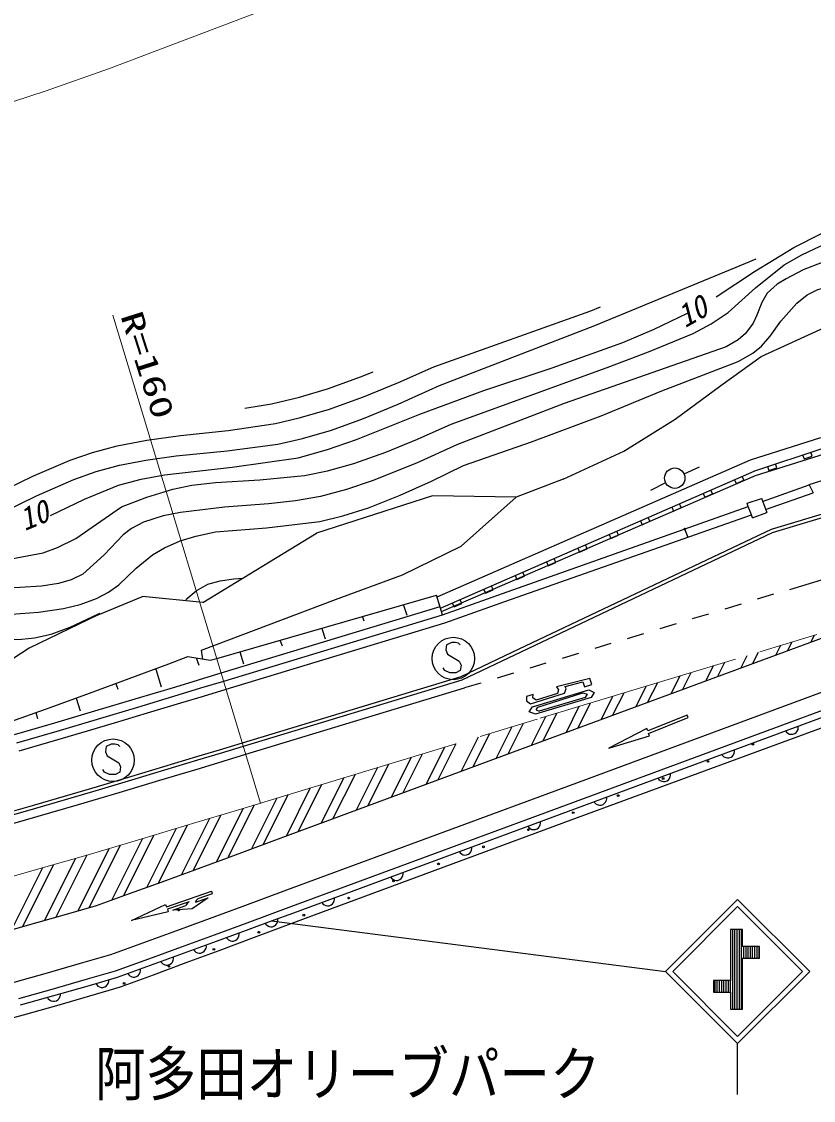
# Model space of a CAD drawing. Units: millimetres, scale not verified. Extents: x 40000 to 680000, y 20000 to 380000.
# Drawn here: x 279060 to 325671, y 251627 to 315107 of the extents above; entities that cross this region are included whole.
import ezdxf
from ezdxf.enums import TextEntityAlignment as Align

# ---------------------------------------------------------------- set-up
doc = ezdxf.new("R2010")
doc.units = ezdxf.units.MM
doc.header["$LTSCALE"] = 1000
doc.linetypes.add('CHAIN', pattern=[18.5, 12, -1.5, 3.5, -1.5])
for name, color, linetype, lineweight in [('M-BGD', 7, 'Continuous', 25), ('M-BGD-EXST', 7, 'Continuous', 25), ('M-BMK', 2, 'CHAIN', 13), ('M-STR-HTXT', 7, 'Continuous', 13), ('M-STR-STRC', 7, 'Continuous', 25)]:
    doc.layers.add(name, color=color, linetype=linetype, lineweight=lineweight)
doc.styles.add('ＭＳ ゴシック', font='')
doc.styles.get('ＭＳ ゴシック').set_extended_font_data('MS Gothic')

msp = doc.modelspace()

# ---------------------------------------------------------------- linework, layer by layer
at = {"layer": 'M-BGD'}
for p, q in [((322592, 295390), (326322, 297114)), ((320222, 293685), (322592, 295390)), ((317530, 291703), (320222, 293685)), ((325413, 287876), (339929, 292432)), ((314504, 289823), (317530, 291703)), ((321973, 289324), (326108, 290641)), ((310945, 288177), (314504, 289823)), ((322172, 288652), (326302, 290028)), ((322252, 288395), (326387, 289690)), ((325037, 289608), (325116, 289371)), ((325116, 289371), (325591, 289529)), ((325591, 289529), (325511, 289766)), ((306970, 282765), (321973, 289324)), ((318055, 288491), (318963, 288910)), ((322972, 288919), (323051, 288682)), ((323051, 288682), (323525, 288840)), ((323525, 288840), (323446, 289077)), ((307173, 282095), (322176, 288654)), ((307235, 281892), (322254, 288396)), ((321582, 288122), (321482, 288351)), ((310945, 288177), (308175, 287113)), ((316973, 287971), (316079, 287524)), ((321024, 288150), (321124, 287921)), ((321124, 287921), (321582, 288122)), ((322673, 286869), (325416, 287840)), ((325416, 287840), (325652, 287373)), ((303243, 287203), (296430, 284996)), ((308175, 287113), (303243, 287203)), ((304937, 284244), (308175, 287113)), ((319179, 287344), (319279, 287115)), ((319279, 287115), (319737, 287315)), ((319737, 287315), (319637, 287544)), ((321766, 286765), (322621, 287047)), ((322623, 287055), (322929, 286216)), ((322859, 286388), (325658, 287376)), ((307368, 281452), (321833, 286572)), ((317333, 286537), (317434, 286308)), ((317434, 286308), (317892, 286508)), ((317892, 286508), (317792, 286737)), ((321834, 286573), (321764, 286757)), ((322017, 286088), (321837, 286565)), ((307513, 280974), (322017, 286091)), ((315488, 285730), (315588, 285501)), ((315588, 285501), (316046, 285702)), ((316046, 285702), (315946, 285931)), ((322085, 285908), (322020, 286079)), ((322085, 285908), (322929, 286216)), ((314201, 284895), (314101, 285124)), ((318073, 285257), (318283, 284767)), ((289736, 280917), (296430, 284996)), ((313643, 284924), (313743, 284695)), ((313743, 284695), (314201, 284895)), ((301475, 282546), (304937, 284244)), ((311797, 284117), (311897, 283888)), ((311897, 283888), (312356, 284088)), ((312356, 284088), (312255, 284317)), ((309952, 283310), (310052, 283081)), ((310052, 283081), (310510, 283281)), ((310510, 283281), (310410, 283510)), ((297534, 281098), (301475, 282546)), ((303519, 281257), (306970, 282765)), ((308107, 282504), (308207, 282274)), ((308665, 282475), (308565, 282704)), ((324282, 281696), (327863, 282781)), ((303722, 280587), (307173, 282095)), ((303780, 280396), (307235, 281892)), ((306819, 281668), (306719, 281897)), ((308207, 282274), (308665, 282475)), ((283563, 280208), (286175, 281277)), ((289736, 280917), (286175, 281277)), ((290555, 277637), (303490, 281353)), ((303838, 280204), (303490, 281353)), ((303838, 280204), (307368, 281452)), ((306261, 281697), (306361, 281468)), ((306361, 281468), (306819, 281668)), ((323325, 281406), (322368, 281116)), ((289660, 278120), (297534, 281098)), ((290815, 276781), (303693, 280683)), ((301540, 280773), (301740, 280174)), ((303983, 279726), (307513, 280974)), ((304416, 280890), (304516, 280661)), ((304516, 280661), (304974, 280861)), ((304974, 280861), (304874, 281090)), ((321411, 280826), (320454, 280536)), ((283563, 280208), (279498, 278239)), ((290960, 276302), (303838, 280204)), ((299126, 280075), (299203, 279847)), ((319497, 280246), (318540, 279956)), ((291104, 275824), (303981, 279725)), ((296727, 279398), (296933, 278785)), ((309972, 272857), (328765, 279804)), ((317583, 279666), (316626, 279376)), ((294290, 278677), (294390, 278377)), ((315668, 279086), (314711, 278796)), ((325708, 278988), (325515, 278602)), ((279498, 278239), (276463, 276257)), ((289739, 277599), (289660, 278120)), ((313754, 278506), (312797, 278216)), ((323731, 278390), (323457, 277842)), ((324390, 278590), (324143, 278095)), ((287731, 277310), (288847, 277752)), ((288847, 277752), (290168, 277525)), ((289343, 277669), (289486, 277241)), ((290168, 277525), (290555, 277637)), ((291904, 278020), (292124, 277317)), ((311840, 277926), (310883, 277636)), ((321754, 277792), (321399, 277081)), ((322413, 277991), (322085, 277335)), ((285395, 276449), (287731, 277310)), ((286969, 277000), (287285, 275965)), ((289474, 276375), (290815, 276781)), ((309926, 277347), (308969, 277057)), ((310842, 269986), (329635, 276933)), ((318460, 276795), (317969, 275813)), ((319778, 277194), (319341, 276320)), ((320437, 277393), (320027, 276574)), ((283065, 275596), (285395, 276449)), ((284603, 276160), (284718, 275818)), ((288136, 275970), (289474, 276375)), ((289619, 275896), (290960, 276302)), ((306098, 276187), (305141, 275897)), ((308012, 276767), (307055, 276477)), ((312512, 276453), (310538, 275954)), ((311062, 275986), (312103, 276255)), ((312103, 276255), (312189, 275962)), ((312627, 276093), (312512, 276453)), ((316483, 276196), (315911, 275052)), ((317801, 276595), (317283, 275559)), ((280741, 274751), (283065, 275596)), ((285755, 275252), (288136, 275970)), ((288281, 275492), (289619, 275896)), ((289764, 275418), (291104, 275824)), ((292264, 271996), (305141, 275897)), ((309169, 275521), (308777, 275392)), ((309021, 274965), (311026, 275584)), ((309135, 274782), (312449, 275791)), ((309161, 275320), (309169, 275521)), ((310601, 275572), (309343, 275178)), ((309446, 274773), (312100, 275610)), ((310538, 275954), (310674, 275787)), ((310674, 275787), (310601, 275572)), ((311026, 275584), (311111, 275852)), ((311111, 275852), (311062, 275986)), ((311132, 269029), (329925, 275976)), ((311248, 268646), (330041, 275593)), ((312100, 275610), (312344, 275528)), ((312189, 275962), (312627, 276093)), ((312344, 275528), (312235, 275329)), ((312449, 275791), (312765, 275628)), ((312765, 275628), (312597, 275331)), ((314507, 275598), (313853, 274292)), ((315824, 275997), (315225, 274799)), ((282268, 275298), (282517, 274557)), ((283379, 274541), (285755, 275252)), ((285899, 274773), (288281, 275492)), ((286481, 274426), (288426, 275013)), ((288426, 275013), (289764, 275418)), ((308777, 275392), (308774, 275147)), ((308774, 275147), (309021, 274965)), ((309343, 275178), (309161, 275320)), ((312597, 275331), (309302, 274355)), ((312235, 275329), (309530, 274524)), ((311404, 268129), (330209, 275038)), ((312530, 275000), (311795, 273531)), ((313848, 275399), (313167, 274038)), ((278422, 273919), (280741, 274751)), ((279907, 274444), (280007, 274097)), ((281009, 273840), (283379, 274541)), ((283522, 274062), (285899, 274773)), ((284539, 273844), (286481, 274426)), ((308931, 274492), (309135, 274782)), ((309302, 274355), (308931, 274492)), ((309354, 274602), (309446, 274773)), ((309354, 274602), (309530, 274524)), ((310553, 274401), (309737, 272770)), ((311871, 274800), (311109, 273277)), ((318232, 274305), (315916, 273364)), ((318288, 274166), (318232, 274305)), ((278644, 273150), (281009, 273840)), ((281150, 273360), (283522, 274062)), ((282601, 273267), (284539, 273844)), ((307917, 273603), (306993, 271756)), ((308576, 273803), (307679, 272010)), ((309894, 274202), (309051, 272517)), ((315972, 273225), (318288, 274166)), ((324781, 273547), (324778, 273648)), ((278783, 272670), (281150, 273360)), ((280665, 272697), (282601, 273267)), ((305940, 273004), (304935, 270996)), ((306599, 273204), (305621, 271249)), ((315859, 273503), (313628, 272354)), ((313628, 272354), (316028, 273086)), ((315916, 273364), (315859, 273503)), ((316028, 273086), (315972, 273225)), ((324028, 273370), (324091, 273291)), ((324091, 273291), (324164, 273233)), ((324164, 273233), (324266, 273186)), ((324266, 273186), (324358, 273168)), ((324358, 273168), (324459, 273172)), ((324459, 273172), (324579, 273216)), ((324579, 273216), (324658, 273279)), ((324658, 273279), (324717, 273352)), ((324717, 273352), (324764, 273455)), ((324764, 273455), (324781, 273547)), ((278921, 272190), (280665, 272697)), ((293813, 266885), (309972, 272857)), ((303963, 272405), (302877, 270235)), ((304622, 272605), (303563, 270489)), ((290923, 271590), (292264, 271996)), ((301986, 271806), (300819, 269475)), ((302645, 272006), (301505, 269728)), ((320269, 271981), (320332, 271902)), ((320332, 271902), (320405, 271843)), ((320405, 271843), (320508, 271796)), ((320508, 271796), (320599, 271779)), ((320599, 271779), (320701, 271782)), ((320701, 271782), (320821, 271827)), ((320821, 271827), (320900, 271890)), ((320900, 271890), (320958, 271963)), ((320958, 271963), (321005, 272065)), ((321005, 272065), (321023, 272157)), ((321023, 272157), (321019, 272258)), ((287194, 270464), (289583, 271184)), ((289583, 271184), (290923, 271590)), ((300009, 271207), (298762, 268714)), ((300668, 271407), (299448, 268968)), ((284806, 269749), (287194, 270464)), ((298032, 270608), (296704, 267954)), ((298691, 270808), (297390, 268207)), ((316510, 270591), (316574, 270512)), ((316574, 270512), (316646, 270454)), ((316646, 270454), (316749, 270407)), ((316942, 270393), (317062, 270437)), ((317062, 270437), (317141, 270500)), ((317141, 270500), (317199, 270573)), ((317199, 270573), (317247, 270676)), ((317247, 270676), (317264, 270768)), ((317264, 270768), (317261, 270869)), ((296055, 270010), (294646, 267193)), ((294682, 264014), (310842, 269986)), ((296714, 270209), (295332, 267447)), ((316749, 270407), (316841, 270389)), ((316841, 270389), (316942, 270393)), ((282419, 269043), (284806, 269749)), ((294078, 269411), (292590, 266437)), ((294737, 269610), (293275, 266688)), ((312752, 269202), (312815, 269123)), ((313382, 269111), (313441, 269184)), ((313441, 269184), (313488, 269287)), ((313488, 269287), (313505, 269378)), ((313505, 269378), (313502, 269479)), ((280032, 268347), (282419, 269043)), ((292101, 268812), (290536, 265684)), ((292760, 269011), (291221, 265935)), ((294972, 263057), (311132, 269029)), ((295088, 262674), (311248, 268646)), ((312815, 269123), (312888, 269065)), ((312888, 269065), (312991, 269017)), ((312991, 269017), (313082, 269000)), ((313082, 269000), (313183, 269003)), ((313183, 269003), (313303, 269048)), ((313303, 269048), (313382, 269111)), ((277644, 267664), (280032, 268347)), ((290125, 268214), (288482, 264930)), ((290783, 268413), (289166, 265182)), ((295245, 262157), (311404, 268129)), ((309589, 267845), (309606, 267937)), ((309606, 267937), (309603, 268038)), ((288152, 267623), (286427, 264177)), ((288809, 267819), (287112, 264428)), ((308852, 267761), (308916, 267682)), ((308916, 267682), (308989, 267623)), ((308989, 267623), (309091, 267576)), ((309091, 267576), (309183, 267559)), ((309183, 267559), (309284, 267562)), ((309284, 267562), (309404, 267606)), ((309404, 267606), (309483, 267670)), ((309483, 267670), (309542, 267743)), ((309542, 267743), (309589, 267845)), ((284868, 266647), (283034, 262982)), ((286181, 267038), (284373, 263424)), ((286838, 267233), (285058, 263675)), ((292495, 266397), (293813, 266885)), ((282897, 266061), (281071, 262411)), ((284211, 266452), (282375, 262782)), ((291177, 265910), (292495, 266397)), ((304813, 266268), (304876, 266189)), ((304876, 266189), (304949, 266130)), ((304949, 266130), (305051, 266083)), ((305051, 266083), (305143, 266066)), ((305143, 266066), (305244, 266069)), ((305244, 266069), (305364, 266114)), ((305364, 266114), (305443, 266177)), ((305443, 266177), (305502, 266250)), ((305502, 266250), (305549, 266352)), ((305549, 266352), (305566, 266444)), ((305566, 266444), (305563, 266545)), ((280936, 265494), (279115, 261855)), ((282241, 265866), (280419, 262226)), ((289257, 265202), (291177, 265910)), ((280285, 265310), (278464, 261670)), ((287333, 264497), (289257, 265202)), ((300773, 264775), (300836, 264696)), ((301403, 264684), (301462, 264757)), ((301462, 264757), (301509, 264859)), ((301509, 264859), (301526, 264951)), ((301526, 264951), (301523, 265052)), ((285406, 263796), (287333, 264497)), ((300836, 264696), (300909, 264638)), ((300909, 264638), (301012, 264590)), ((301012, 264590), (301103, 264573)), ((301103, 264573), (301204, 264576)), ((301204, 264576), (301325, 264621)), ((301325, 264621), (301403, 264684)), ((283475, 263100), (285406, 263796)), ((287591, 263015), (290237, 263932)), ((290052, 263550), (289111, 262907)), ((289296, 263288), (290052, 263550)), ((290286, 263790), (289436, 263496)), ((290237, 263932), (290286, 263790)), ((292045, 263038), (293365, 263526)), ((293365, 263526), (294682, 264014)), ((297469, 263366), (297487, 263458)), ((297487, 263458), (297483, 263559)), ((281698, 262583), (283475, 263100)), ((285537, 262223), (287542, 263157)), ((287542, 263157), (287591, 263015)), ((288916, 263315), (287641, 262873)), ((287641, 262873), (287690, 262731)), ((287973, 262830), (288729, 263092)), ((289111, 262907), (287973, 262830)), ((290121, 262330), (292045, 263038)), ((293655, 262569), (294972, 263057)), ((296733, 263282), (296796, 263203)), ((296796, 263203), (296869, 263145)), ((296869, 263145), (296972, 263097)), ((296972, 263097), (297063, 263080)), ((297063, 263080), (297165, 263083)), ((297165, 263083), (297285, 263128)), ((297285, 263128), (297364, 263191)), ((297364, 263191), (297422, 263264)), ((297422, 263264), (297469, 263366)), ((279279, 261890), (281698, 262583)), ((287690, 262731), (285537, 262223)), ((288192, 261623), (290121, 262330)), ((292335, 262081), (293655, 262569)), ((292450, 261698), (293770, 262186)), ((293770, 262186), (295088, 262674)), ((294131, 262132), (294148, 262224)), ((294148, 262224), (294144, 262325)), ((276852, 261212), (279279, 261890)), ((286258, 260920), (288192, 261623)), ((290409, 261372), (292335, 262081)), ((290525, 260989), (292450, 261698)), ((292607, 261181), (293927, 261669)), ((293394, 262047), (293458, 261968)), ((293458, 261968), (293530, 261910)), ((293530, 261910), (293633, 261863)), ((293633, 261863), (293725, 261845)), ((293725, 261845), (293826, 261849)), ((293826, 261849), (293946, 261893)), ((293927, 261669), (295245, 262157)), ((293946, 261893), (294025, 261956)), ((294025, 261956), (294083, 262029)), ((294083, 262029), (294131, 262132)), ((284317, 260220), (286258, 260920)), ((288479, 260665), (290409, 261372)), ((288593, 260282), (290525, 260989)), ((290685, 260458), (292607, 261181)), ((291112, 261205), (291175, 261126)), ((291175, 261126), (291248, 261068)), ((291248, 261068), (291351, 261020)), ((291351, 261020), (291442, 261003)), ((291442, 261003), (291544, 261006)), ((291544, 261006), (291664, 261050)), ((291664, 261050), (291743, 261114)), ((291743, 261114), (291801, 261186)), ((291801, 261186), (291849, 261289)), ((291849, 261289), (291866, 261381)), ((291866, 261381), (291863, 261482)), ((286542, 259961), (288479, 260665)), ((286655, 259577), (288593, 260282)), ((288756, 259736), (290685, 260458)), ((289183, 260498), (289246, 260419)), ((289246, 260419), (289319, 260360)), ((289319, 260360), (289422, 260312)), ((289422, 260312), (289513, 260295)), ((289513, 260295), (289614, 260298)), ((289614, 260298), (289735, 260342)), ((289735, 260342), (289814, 260405)), ((289814, 260405), (289872, 260478)), ((289872, 260478), (289920, 260580)), ((289920, 260580), (289937, 260672)), ((289937, 260672), (289934, 260773)), ((280584, 259142), (282531, 259701)), ((282531, 259701), (284317, 260220)), ((284598, 259261), (286542, 259961)), ((286822, 259016), (288756, 259736)), ((287248, 259793), (287311, 259714)), ((287311, 259714), (287384, 259655)), ((287384, 259655), (287486, 259607)), ((287679, 259592), (287799, 259636)), ((287799, 259636), (287878, 259698)), ((287878, 259698), (287937, 259771)), ((287937, 259771), (287985, 259873)), ((287985, 259873), (288003, 259965)), ((288003, 259965), (288000, 260066)), ((278630, 258592), (280584, 259142)), ((282809, 258740), (284598, 259261)), ((284711, 258877), (286655, 259577)), ((284879, 258301), (286822, 259016)), ((285307, 259091), (285369, 259012)), ((285369, 259012), (285442, 258953)), ((285937, 258995), (285996, 259068)), ((285996, 259068), (286044, 259170)), ((286044, 259170), (286062, 259261)), ((286062, 259261), (286059, 259363)), ((287486, 259607), (287578, 259589)), ((287578, 259589), (287679, 259592)), ((280857, 258180), (282809, 258740)), ((282920, 258356), (284711, 258877)), ((283431, 258505), (283489, 258421)), ((283489, 258421), (283557, 258358)), ((283971, 258312), (284054, 258369)), ((284054, 258369), (284117, 258438)), ((284117, 258438), (284172, 258537)), ((284172, 258537), (284195, 258627)), ((284195, 258627), (284199, 258728)), ((285442, 258953), (285544, 258905)), ((285544, 258905), (285636, 258887)), ((285636, 258887), (285737, 258889)), ((285737, 258889), (285857, 258933)), ((285857, 258933), (285937, 258995)), ((278899, 257629), (280857, 258180)), ((279006, 257243), (280967, 257796)), ((280967, 257796), (282920, 258356)), ((281131, 257219), (283086, 257779)), ((281319, 257718), (281343, 257808)), ((281343, 257808), (281348, 257909)), ((283086, 257779), (284879, 258301)), ((283557, 258358), (283656, 258303)), ((283656, 258303), (283747, 258280)), ((283747, 258280), (283848, 258276)), ((283848, 258276), (283971, 258312)), ((279168, 256666), (281131, 257219)), ((280578, 257690), (280635, 257607)), ((280635, 257607), (280703, 257543)), ((280703, 257543), (280802, 257488)), ((280802, 257488), (280892, 257463)), ((280892, 257463), (280993, 257459)), ((280993, 257459), (281116, 257494)), ((281116, 257494), (281200, 257551)), ((281200, 257551), (281264, 257619)), ((281264, 257619), (281319, 257718)), ((277197, 256121), (279168, 256666))]:
    msp.add_line(p, q, dxfattribs=at)
for points in [[(319939, 298904), (322200, 300403), (324523, 301809), (326116, 302627), (327936, 303442), (329988, 304234), (332087, 304931), (334615, 305648), (337181, 306269), (346772, 308107), (349532, 308662), (352252, 309314), (354161, 309866), (356223, 310581), (357892, 311273), (359689, 312142), (361151, 312903)], [(304346, 291425), (313536, 294754), (315970, 295666), (318588, 296762), (319647, 297328), (320643, 297985), (322254, 299432), (323956, 300796), (324987, 301388), (326076, 301886), (327408, 302367), (328788, 302757), (331622, 303348), (334443, 303830), (343982, 305391), (346925, 305995), (349855, 306700), (352369, 307406), (354851, 308211), (357104, 309051), (359134, 309912), (360317, 310449)], [(303659, 293695), (312800, 297231), (321684, 300889), (322297, 301152)], [(326188, 300937), (325074, 300490), (324061, 299968), (323532, 299653), (322939, 299128), (322627, 298586), (322335, 297826), (322129, 297365), (321673, 296753), (321231, 296381), (320538, 295974), (310998, 292630), (304711, 290222)], [(305083, 288993), (309069, 290375), (313179, 291910), (316743, 293380), (320479, 294808), (321239, 295113), (322111, 295593), (322605, 296001), (323121, 296600), (323755, 297473), (324688, 298546), (325307, 299028), (325883, 299330), (326639, 299567), (327445, 299690), (328695, 299720), (329863, 299645), (331258, 299526), (332775, 299516), (333956, 299659), (335336, 299943), (336361, 300193)], [(280770, 286043), (282760, 287002), (284760, 287824), (286099, 288182), (287468, 288438), (291466, 288883), (295351, 289446), (297074, 289929), (298770, 290516), (302501, 292003), (306277, 293397), (310299, 294734), (314455, 296232), (316294, 297004), (318263, 297957), (318280, 297965)], [(303326, 294795), (312571, 298093), (313147, 298318)], [(277534, 287307), (279715, 288357), (281925, 289300), (283239, 289760), (284678, 290150), (286438, 290485), (288425, 290748), (291225, 291053), (293998, 291465), (295405, 291782), (297126, 292286), (299194, 293032), (301238, 293876), (303326, 294794)], [(292195, 292354), (293772, 292621), (295418, 293005), (297135, 293526), (299014, 294210), (299757, 294507)], [(277935, 286226), (279931, 287200), (282136, 288159), (283447, 288626), (284817, 289005), (286378, 289309), (288164, 289546), (291167, 289845), (294145, 290249), (295590, 290566), (297310, 291069), (299189, 291748), (301230, 292599), (303659, 293695)], [(284939, 286546), (286441, 287121), (287965, 287594), (289084, 287820), (290472, 287983), (293081, 288136), (295714, 288393), (297077, 288670), (298610, 289099), (300497, 289769), (302362, 290541), (304347, 291425)], [(304711, 290222), (302305, 289132), (299691, 288074), (298179, 287570), (296647, 287168), (295181, 286903), (293604, 286730), (291012, 286539), (288415, 286228), (287398, 286015), (286240, 285645), (285532, 285279), (285046, 284913), (283932, 283735), (282666, 282599), (281978, 282266), (281229, 282042), (280226, 281879), (278958, 281799), (278059, 281779)], [(278467, 280239), (280057, 280359), (281521, 280569), (282511, 280811), (283466, 281160), (284178, 281531), (284791, 281967), (285799, 282937), (286773, 283725), (287468, 284137), (288392, 284548), (289311, 284837), (290484, 285081), (293482, 285328), (296613, 285693), (297965, 286015), (299482, 286497), (301345, 287232), (303184, 288069), (305083, 288993)], [(263051, 272196), (263739, 273290), (264448, 274234), (264973, 274734), (265775, 275322), (267148, 276168), (268296, 277012), (269301, 277971), (270377, 279155), (271464, 280347), (272551, 281368), (273363, 281990), (274225, 282523), (274949, 282864), (275761, 283124), (278142, 283426), (280332, 283848), (281183, 284161), (282246, 284695), (284939, 286546)], [(288728, 281092), (289343, 281618), (290022, 282006), (290760, 282205), (291555, 282311), (292097, 282356)], [(269881, 272322), (270954, 272878), (271967, 273516), (272618, 274030), (273473, 274868), (274772, 276429), (276276, 278055), (276769, 278396), (277269, 278605), (278049, 278726), (279070, 278762), (279824, 278843), (280797, 279070), (281926, 279481), (283213, 280073), (283674, 280301)]]:
    msp.add_lwpolyline(points, dxfattribs=at)
for centre, radius in [((317510, 288240), 600), ((318089, 285246), 50), ((322109, 272578), 50), ((319465, 271573), 50), ((316821, 270568), 50), ((314177, 269563), 50), ((311534, 268558), 50), ((308890, 267553), 50), ((306246, 266548), 50), ((303602, 265543), 50), ((300958, 264538), 50), ((298314, 263533), 50), ((288309, 262824), 50), ((295670, 262528), 50), ((293027, 261523), 50), ((290383, 260518), 50), ((287739, 259513), 50), ((285095, 258508), 50)]:
    msp.add_circle(centre, radius, dxfattribs=at)
for centre, radius, start, end in [((289767, 263121), 500, 131.51367, 160.46875), ((289581, 262569), 1000, 131.70264, 148.4668)]:
    msp.add_arc(centre, radius, start, end, dxfattribs=at)
at = {"layer": 'M-BGD-EXST'}
for p, q in [((304078, 278431), (304028, 278131)), ((304028, 278131), (304128, 277881)), ((304378, 278581), (304078, 278431)), ((304578, 278581), (304378, 278581)), ((304778, 278531), (304578, 278581)), ((304878, 278431), (304778, 278531)), ((304128, 277881), (304828, 277481)), ((304828, 277481), (304928, 277231)), ((303978, 276931), (303878, 277081)), ((304278, 276781), (303978, 276931)), ((304628, 276781), (304278, 276781)), ((304878, 276931), (304628, 276781)), ((304928, 277231), (304878, 276931)), ((284043, 272446), (283993, 272146)), ((284343, 272596), (284043, 272446)), ((284543, 272596), (284343, 272596)), ((284743, 272546), (284543, 272596)), ((284843, 272446), (284743, 272546)), ((283993, 272146), (284093, 271896)), ((284093, 271896), (284793, 271496)), ((283943, 270946), (283843, 271096)), ((284793, 271496), (284893, 271246)), ((284893, 271246), (284843, 270946)), ((284243, 270796), (283943, 270946)), ((284593, 270796), (284243, 270796)), ((284843, 270946), (284593, 270796))]:
    msp.add_line(p, q, dxfattribs=at)
for centre in [(304478, 277631), (284443, 271646)]:
    msp.add_circle(centre, 1250, dxfattribs=at)
at = {"layer": 'M-BMK'}
for p, q in [((309592, 274111), (328733, 279909)), ((293134, 269125), (309592, 274111)), ((289326, 267973), (291567, 268650)), ((291567, 268650), (293201, 269145)), ((286087, 267009), (289326, 267973)), ((282971, 266083), (286087, 267009)), ((280073, 265250), (282971, 266083)), ((275999, 264099), (280073, 265250))]:
    msp.add_line(p, q, dxfattribs=at)
at = {"layer": 'M-STR-HTXT'}
msp.add_line((293134, 269125), (284436, 297836), dxfattribs=at)
msp.add_lwpolyline([(228807, 303768), (238576, 304477), (248356, 305270), (258153, 306089), (261531, 306479), (264888, 306969), (267633, 307466), (270482, 308089), (273572, 308881), (276640, 309775), (280447, 311009), (284231, 312345), (293395, 315812), (302569, 319359), (311731, 322899), (320907, 326363), (330123, 329679), (339406, 332779), (348780, 335591), (358091, 338003)], dxfattribs=at)
at = {"layer": 'M-STR-STRC'}
for p, q in [((323267, 285045), (337623, 289394)), ((323209, 285237), (326790, 286322)), ((304996, 276375), (323267, 285045)), ((308357, 278189), (323209, 285237)), ((304938, 276567), (308357, 278189)), ((292061, 272666), (304938, 276567)), ((292119, 272474), (304996, 276375)), ((290720, 272260), (292061, 272666)), ((290778, 272068), (292119, 272474)), ((287432, 271266), (289380, 271854)), ((289380, 271854), (290720, 272260)), ((289438, 271663), (290778, 272068)), ((285484, 270682), (287432, 271266)), ((285542, 270490), (287489, 271075)), ((287489, 271075), (289438, 271663)), ((283538, 270103), (285484, 270682)), ((283595, 269911), (285542, 270490)), ((281592, 269530), (283538, 270103)), ((281649, 269338), (283595, 269911)), ((279838, 269019), (281592, 269530)), ((279893, 268827), (281649, 269338)), ((277454, 268337), (279838, 269019)), ((277508, 268145), (279893, 268827)), ((316968, 259210), (321211, 263452)), ((321211, 263452), (325453, 259210)), ((321211, 263028), (317392, 259210)), ((325029, 259210), (321211, 263028)), ((293770, 262186), (316968, 259210)), ((321493, 261690), (320793, 261690)), ((320793, 261690), (320793, 258690)), ((320923, 256990), (320923, 261690)), ((321053, 256990), (321053, 261690)), ((321183, 256990), (321183, 261690)), ((321313, 256990), (321313, 261690)), ((321443, 256990), (321443, 261690)), ((321493, 260690), (321493, 261690)), ((322493, 260690), (321493, 260690)), ((321573, 259990), (321573, 260690)), ((321703, 259990), (321703, 260690)), ((321833, 259990), (321833, 260690)), ((321963, 259990), (321963, 260690)), ((322093, 259990), (322093, 260690)), ((322223, 259990), (322223, 260690)), ((322353, 259990), (322353, 260690)), ((322483, 259990), (322483, 260690)), ((322493, 259990), (322493, 260690)), ((321493, 256990), (321493, 259990)), ((321493, 259990), (322493, 259990)), ((321211, 254967), (316968, 259210)), ((317392, 259210), (321211, 255391)), ((321211, 255391), (325029, 259210)), ((325453, 259210), (321211, 254967)), ((320793, 258690), (319793, 258690)), ((319793, 258690), (319793, 257990)), ((319883, 257990), (319883, 258690)), ((320013, 257990), (320013, 258690)), ((320143, 257990), (320143, 258690)), ((320273, 257990), (320273, 258690)), ((320403, 257990), (320403, 258690)), ((320533, 257990), (320533, 258690)), ((320663, 257990), (320663, 258690)), ((320793, 257990), (320793, 258690)), ((319793, 257990), (320793, 257990)), ((320793, 257990), (320793, 256990)), ((320793, 256990), (321493, 256990)), ((321211, 251967), (321211, 254967))]:
    msp.add_line(p, q, dxfattribs=at)

# ---------------------------------------------------------------- texts
at = {"layer": 'M-BGD', "style": 'ＭＳ ゴシック', "oblique": 15, "width": 0.95}
for rotation, p in [(29.5, (318301, 296710)), (22.6, (279390, 284751))]:
    msp.add_text('10', height=1320, rotation=rotation, dxfattribs=at).set_placement(p, align=Align.BOTTOM_LEFT)
at = {"layer": 'M-BGD', "style": 'ＭＳ ゴシック', "width": 0.85}
msp.add_text('阿多田オリーブパーク', height=2566, dxfattribs=at).set_placement((283390, 251144), align=Align.BOTTOM_LEFT)
at = {"layer": 'M-STR-HTXT', "style": 'ＭＳ ゴシック', "width": 1.45}
msp.add_text('R=160', height=1320, rotation=287.6, dxfattribs=at).set_placement((284491, 297686), align=Align.BOTTOM_LEFT)

doc.saveas('drawing.dxf')
